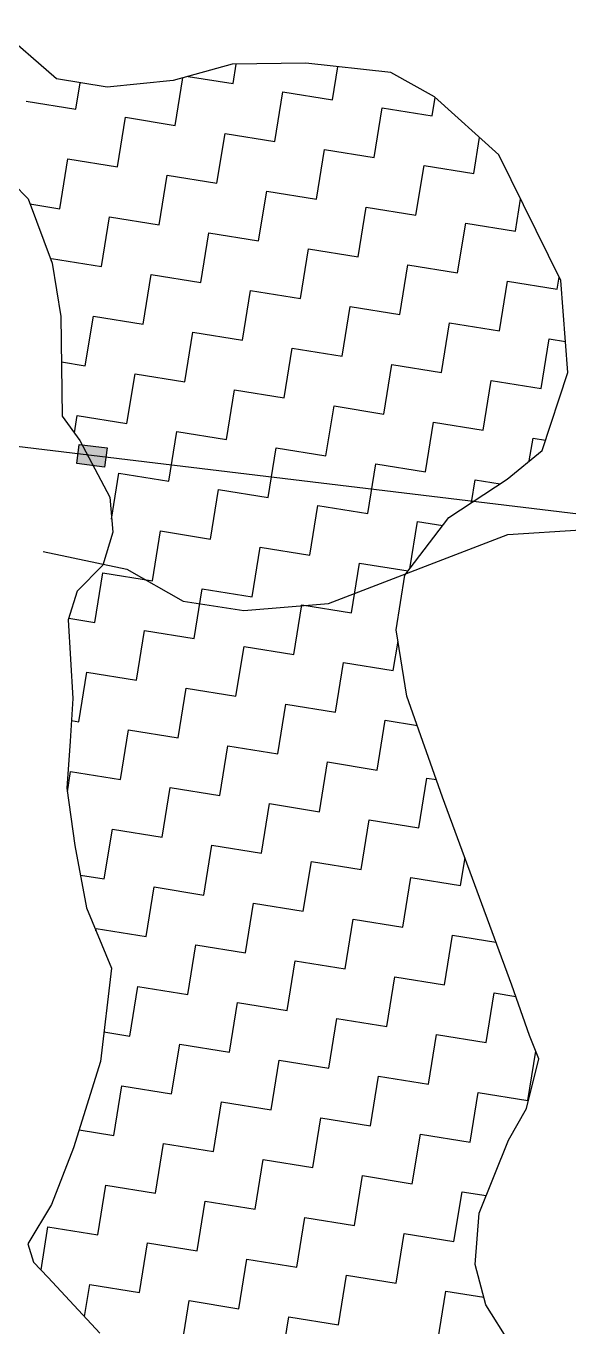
# Model space of a CAD drawing. Header units: metres. Extents: x 318079 to 324759, y 1863980 to 1868406.
# Drawn here: x 319843.2 to 319986.2, y 1866842.6 to 1867185.6 of the extents above; entities that cross this region are included whole.
import ezdxf

# ---------------------------------------------------------------- set-up
doc = ezdxf.new("R2010")
doc.units = ezdxf.units.M
for name, color, linetype in [('LINE_WATER', 4, 'Continuous'), ('POLY_HATCH', 12, 'Continuous'), ('POLY_PARCEL', 6, 'Continuous')]:
    doc.layers.add(name, color=color, linetype=linetype)

msp = doc.modelspace()

# ---------------------------------------------------------------- hatches: boundary and pattern name
msp.add_hatch(color=256).paths.add_polyline_path([(319863.89, 1867069.31), (319864.54, 1867074.38), (319857.21, 1867075.31), (319856.56, 1867070.24)])

# ---------------------------------------------------------------- linework, layer by layer
msp.add_lwpolyline([(319857.21, 1867075.31), (319864.54, 1867074.38), (319863.89, 1867069.31), (319856.56, 1867070.24)], close=True)
at = {"layer": 'LINE_WATER'}
for p, q in [((319922.92, 1867033.4), (319970.15, 1867051.54)), ((319970.15, 1867051.54), (319989.39, 1867052.76)), ((319847.7, 1867047.09), (319869.72, 1867042.39)), ((319869.72, 1867042.39), (319884.56, 1867033.97)), ((319884.56, 1867033.97), (319900.57, 1867031.56)), ((319900.57, 1867031.56), (319922.92, 1867033.4))]:
    msp.add_line(p, q, dxfattribs=at)
at = {"layer": 'POLY_HATCH'}
for p, q in [((319851.2, 1867171.66), (319835.21, 1867185.63)), ((319897.46, 1867175.56), (319881.94, 1867171.24)), ((319916.9, 1867175.83), (319897.46, 1867175.56)), ((319939.31, 1867173.35), (319916.9, 1867175.83)), ((319864.54, 1867169.5), (319851.2, 1867171.66)), ((319950.82, 1867166.93), (319939.31, 1867173.35)), ((319881.94, 1867171.24), (319864.54, 1867169.5)), ((319967.75, 1867151.67), (319950.82, 1867166.93)), ((319984.1, 1867118.49), (319967.75, 1867151.67)), ((319839.82, 1867144.09), (319843.73, 1867140.04)), ((319843.73, 1867140.04), (319850.11, 1867123.07)), ((319850.11, 1867123.07), (319852.4, 1867109.04)), ((319985.89, 1867094.29), (319984.1, 1867118.49)), ((319852.4, 1867109.04), (319852.72, 1867082.8)), ((319979.15, 1867073.74), (319985.89, 1867094.29)), ((319852.72, 1867082.8), (319857.38, 1867076.35)), ((319857.38, 1867076.35), (319865.23, 1867061.41)), ((319969.93, 1867066.13), (319979.15, 1867073.74)), ((319954.62, 1867056.08), (319969.93, 1867066.13)), ((319865.23, 1867061.41), (319866.02, 1867052.18)), ((319943.03, 1867040.87), (319954.62, 1867056.08)), ((319866.02, 1867052.18), (319863.47, 1867043.48)), ((319863.47, 1867043.48), (319856.65, 1867036.61)), ((319940.7, 1867026.45), (319943.03, 1867040.87)), ((319856.65, 1867036.61), (319854.29, 1867029.02)), ((319854.29, 1867029.02), (319855.5, 1867008.33)), ((319943.56, 1867008.9), (319940.7, 1867026.45)), ((319855.5, 1867008.33), (319854.82, 1866997.06)), ((319952.95, 1866982.33), (319943.56, 1867008.9)), ((319854.82, 1866997.06), (319853.96, 1866984.67)), ((319853.96, 1866984.67), (319856.07, 1866969.53)), ((319971.16, 1866932.7), (319952.95, 1866982.33)), ((319856.07, 1866969.53), (319859.11, 1866953.09)), ((319859.11, 1866953.09), (319865.67, 1866937.23)), ((319865.67, 1866937.23), (319862.84, 1866912.64)), ((319975.86, 1866919.42), (319971.16, 1866932.7)), ((319978.3, 1866913.33), (319975.86, 1866919.42)), ((319862.84, 1866912.64), (319855.73, 1866889.87)), ((319975.03, 1866900.19), (319978.3, 1866913.33)), ((319970.26, 1866891.86), (319975.03, 1866900.19)), ((319962.58, 1866872.6), (319970.26, 1866891.86)), ((319855.73, 1866889.87), (319849.89, 1866874.88)), ((319849.89, 1866874.88), (319843.64, 1866864.5)), ((319961.54, 1866859.11), (319962.58, 1866872.6)), ((319843.64, 1866864.5), (319845.15, 1866859.7)), ((319845.15, 1866859.7), (319849.06, 1866855.65)), ((319964.37, 1866848.4), (319961.54, 1866859.11)), ((319849.06, 1866855.65), (319862.65, 1866840.93)), ((319970.72, 1866838.26), (319964.37, 1866848.4))]:
    msp.add_line(p, q, dxfattribs=at)
at = {"layer": 'POLY_HATCH', "linetype": 'Continuous'}
for p, q in [((319897.74, 1867170.43), (319898.57, 1867175.58)), ((319897.74, 1867170.43), (319898.57, 1867175.58)), ((319882.51, 1867159.44), (319884.54, 1867171.96)), ((319882.51, 1867159.44), (319884.54, 1867171.96)), ((319885.9, 1867172.34), (319897.74, 1867170.43)), ((319885.9, 1867172.34), (319897.74, 1867170.43)), ((319923.95, 1867166.19), (319925.36, 1867174.89)), ((319923.95, 1867166.19), (319925.36, 1867174.89)), ((319856.3, 1867163.68), (319857.43, 1867170.65)), ((319856.3, 1867163.68), (319857.43, 1867170.65)), ((319908.72, 1867155.2), (319910.84, 1867168.31)), ((319908.72, 1867155.2), (319910.84, 1867168.31)), ((319910.84, 1867168.31), (319923.95, 1867166.19)), ((319910.84, 1867168.31), (319923.95, 1867166.19)), ((319843.2, 1867165.8), (319856.3, 1867163.68)), ((319843.2, 1867165.8), (319856.3, 1867163.68)), ((319950.16, 1867161.95), (319950.95, 1867166.82)), ((319950.16, 1867161.95), (319950.95, 1867166.82)), ((319867.29, 1867148.46), (319869.41, 1867161.56)), ((319867.29, 1867148.46), (319869.41, 1867161.56)), ((319869.41, 1867161.56), (319882.51, 1867159.44)), ((319869.41, 1867161.56), (319882.51, 1867159.44)), ((319934.93, 1867150.96), (319937.05, 1867164.07)), ((319934.93, 1867150.96), (319937.05, 1867164.07)), ((319937.05, 1867164.07), (319950.16, 1867161.95)), ((319937.05, 1867164.07), (319950.16, 1867161.95)), ((319893.5, 1867144.22), (319895.62, 1867157.32)), ((319893.5, 1867144.22), (319895.62, 1867157.32)), ((319895.62, 1867157.32), (319908.72, 1867155.2)), ((319895.62, 1867157.32), (319908.72, 1867155.2)), ((319961.14, 1867146.72), (319962.68, 1867156.23)), ((319961.14, 1867146.72), (319962.68, 1867156.23)), ((319919.71, 1867139.98), (319921.83, 1867153.08)), ((319919.71, 1867139.98), (319921.83, 1867153.08)), ((319921.83, 1867153.08), (319934.93, 1867150.96)), ((319921.83, 1867153.08), (319934.93, 1867150.96)), ((319852.06, 1867137.47), (319854.18, 1867150.58)), ((319852.06, 1867137.47), (319854.18, 1867150.58)), ((319854.18, 1867150.58), (319867.29, 1867148.46)), ((319854.18, 1867150.58), (319867.29, 1867148.46)), ((319945.92, 1867135.74), (319948.04, 1867148.84)), ((319945.92, 1867135.74), (319948.04, 1867148.84)), ((319948.04, 1867148.84), (319961.14, 1867146.72)), ((319948.04, 1867148.84), (319961.14, 1867146.72)), ((319878.27, 1867133.23), (319880.39, 1867146.34)), ((319878.27, 1867133.23), (319880.39, 1867146.34)), ((319880.39, 1867146.34), (319893.5, 1867144.22)), ((319880.39, 1867146.34), (319893.5, 1867144.22)), ((319904.48, 1867128.99), (319906.6, 1867142.1)), ((319904.48, 1867128.99), (319906.6, 1867142.1)), ((319906.6, 1867142.1), (319919.71, 1867139.98)), ((319906.6, 1867142.1), (319919.71, 1867139.98)), ((319844.22, 1867138.74), (319852.06, 1867137.47)), ((319844.22, 1867138.74), (319852.06, 1867137.47)), ((319930.69, 1867124.75), (319932.81, 1867137.86)), ((319930.69, 1867124.75), (319932.81, 1867137.86)), ((319932.81, 1867137.86), (319945.92, 1867135.74)), ((319932.81, 1867137.86), (319945.92, 1867135.74)), ((319972.13, 1867131.5), (319973.5, 1867139.99)), ((319972.13, 1867131.5), (319973.5, 1867139.99)), ((319863.05, 1867122.24), (319865.17, 1867135.35)), ((319863.05, 1867122.24), (319865.17, 1867135.35)), ((319865.17, 1867135.35), (319878.27, 1867133.23)), ((319865.17, 1867135.35), (319878.27, 1867133.23)), ((319889.26, 1867118.01), (319891.38, 1867131.11)), ((319889.26, 1867118.01), (319891.38, 1867131.11)), ((319891.38, 1867131.11), (319904.48, 1867128.99)), ((319891.38, 1867131.11), (319904.48, 1867128.99)), ((319956.9, 1867120.51), (319959.02, 1867133.62)), ((319956.9, 1867120.51), (319959.02, 1867133.62)), ((319959.02, 1867133.62), (319972.13, 1867131.5)), ((319959.02, 1867133.62), (319972.13, 1867131.5)), ((319849.85, 1867123.77), (319849.94, 1867124.36)), ((319849.85, 1867123.77), (319849.94, 1867124.36)), ((319849.94, 1867124.36), (319863.05, 1867122.24)), ((319849.94, 1867124.36), (319863.05, 1867122.24)), ((319915.47, 1867113.77), (319917.59, 1867126.87)), ((319915.47, 1867113.77), (319917.59, 1867126.87)), ((319917.59, 1867126.87), (319930.69, 1867124.75)), ((319917.59, 1867126.87), (319930.69, 1867124.75)), ((319874.03, 1867107.02), (319876.15, 1867120.12)), ((319874.03, 1867107.02), (319876.15, 1867120.12)), ((319876.15, 1867120.12), (319889.26, 1867118.01)), ((319876.15, 1867120.12), (319889.26, 1867118.01)), ((319941.68, 1867109.53), (319943.8, 1867122.63)), ((319941.68, 1867109.53), (319943.8, 1867122.63)), ((319943.8, 1867122.63), (319956.9, 1867120.51)), ((319943.8, 1867122.63), (319956.9, 1867120.51)), ((319967.89, 1867105.29), (319970.01, 1867118.39)), ((319967.89, 1867105.29), (319970.01, 1867118.39)), ((319970.01, 1867118.39), (319983.11, 1867116.27)), ((319970.01, 1867118.39), (319983.11, 1867116.27)), ((319983.11, 1867116.27), (319983.63, 1867119.45)), ((319983.11, 1867116.27), (319983.63, 1867119.45)), ((319900.24, 1867102.78), (319902.36, 1867115.89)), ((319900.24, 1867102.78), (319902.36, 1867115.89)), ((319902.36, 1867115.89), (319915.47, 1867113.77)), ((319902.36, 1867115.89), (319915.47, 1867113.77)), ((319926.45, 1867098.54), (319928.57, 1867111.65)), ((319926.45, 1867098.54), (319928.57, 1867111.65)), ((319928.57, 1867111.65), (319941.68, 1867109.53)), ((319928.57, 1867111.65), (319941.68, 1867109.53)), ((319858.81, 1867096.03), (319860.93, 1867109.14)), ((319858.81, 1867096.03), (319860.93, 1867109.14)), ((319860.93, 1867109.14), (319874.03, 1867107.02)), ((319860.93, 1867109.14), (319874.03, 1867107.02)), ((319952.66, 1867094.3), (319954.78, 1867107.41)), ((319952.66, 1867094.3), (319954.78, 1867107.41)), ((319954.78, 1867107.41), (319967.89, 1867105.29)), ((319954.78, 1867107.41), (319967.89, 1867105.29)), ((319885.02, 1867091.79), (319887.14, 1867104.9)), ((319885.02, 1867091.79), (319887.14, 1867104.9)), ((319887.14, 1867104.9), (319900.24, 1867102.78)), ((319887.14, 1867104.9), (319900.24, 1867102.78)), ((319978.88, 1867090.06), (319981, 1867103.17)), ((319978.88, 1867090.06), (319981, 1867103.17)), ((319981, 1867103.17), (319985.29, 1867102.47)), ((319981, 1867103.17), (319985.29, 1867102.47)), ((319911.23, 1867087.55), (319913.35, 1867100.66)), ((319911.23, 1867087.55), (319913.35, 1867100.66)), ((319913.35, 1867100.66), (319926.45, 1867098.54)), ((319913.35, 1867100.66), (319926.45, 1867098.54)), ((319852.54, 1867097.05), (319858.81, 1867096.03)), ((319852.54, 1867097.05), (319858.81, 1867096.03)), ((319937.44, 1867083.32), (319939.56, 1867096.42)), ((319937.44, 1867083.32), (319939.56, 1867096.42)), ((319939.56, 1867096.42), (319952.66, 1867094.3)), ((319939.56, 1867096.42), (319952.66, 1867094.3)), ((319869.79, 1867080.81), (319871.91, 1867093.91)), ((319869.79, 1867080.81), (319871.91, 1867093.91)), ((319871.91, 1867093.91), (319885.02, 1867091.79)), ((319871.91, 1867093.91), (319885.02, 1867091.79)), ((319896, 1867076.57), (319898.12, 1867089.67)), ((319896, 1867076.57), (319898.12, 1867089.67)), ((319898.12, 1867089.67), (319911.23, 1867087.55)), ((319898.12, 1867089.67), (319911.23, 1867087.55)), ((319963.65, 1867079.08), (319965.77, 1867092.18)), ((319963.65, 1867079.08), (319965.77, 1867092.18)), ((319965.77, 1867092.18), (319978.88, 1867090.06)), ((319965.77, 1867092.18), (319978.88, 1867090.06)), ((319855.94, 1867078.33), (319856.69, 1867082.93)), ((319855.94, 1867078.33), (319856.69, 1867082.93)), ((319856.69, 1867082.93), (319869.79, 1867080.81)), ((319856.69, 1867082.93), (319869.79, 1867080.81)), ((319922.21, 1867072.33), (319924.33, 1867085.44)), ((319922.21, 1867072.33), (319924.33, 1867085.44)), ((319924.33, 1867085.44), (319937.44, 1867083.32)), ((319924.33, 1867085.44), (319937.44, 1867083.32)), ((319948.43, 1867068.09), (319950.54, 1867081.2)), ((319948.43, 1867068.09), (319950.54, 1867081.2)), ((319950.54, 1867081.2), (319963.65, 1867079.08)), ((319950.54, 1867081.2), (319963.65, 1867079.08)), ((319880.78, 1867065.58), (319882.9, 1867078.69)), ((319880.78, 1867065.58), (319882.9, 1867078.69)), ((319882.9, 1867078.69), (319896, 1867076.57)), ((319882.9, 1867078.69), (319896, 1867076.57)), ((319975.79, 1867070.97), (319976.76, 1867076.96)), ((319975.79, 1867070.97), (319976.76, 1867076.96)), ((319976.76, 1867076.96), (319980.03, 1867076.43)), ((319976.76, 1867076.96), (319980.03, 1867076.43)), ((319906.99, 1867061.34), (319909.11, 1867074.45)), ((319906.99, 1867061.34), (319909.11, 1867074.45)), ((319909.11, 1867074.45), (319922.21, 1867072.33)), ((319909.11, 1867074.45), (319922.21, 1867072.33)), ((319933.2, 1867057.1), (319935.32, 1867070.21)), ((319933.2, 1867057.1), (319935.32, 1867070.21)), ((319935.32, 1867070.21), (319948.43, 1867068.09)), ((319935.32, 1867070.21), (319948.43, 1867068.09)), ((319865.72, 1867055.64), (319867.67, 1867067.7)), ((319865.72, 1867055.64), (319867.67, 1867067.7)), ((319867.67, 1867067.7), (319880.78, 1867065.58)), ((319867.67, 1867067.7), (319880.78, 1867065.58)), ((319960.56, 1867059.98), (319961.53, 1867065.97)), ((319960.56, 1867059.98), (319961.53, 1867065.97)), ((319961.53, 1867065.97), (319968.08, 1867064.91)), ((319961.53, 1867065.97), (319968.08, 1867064.91)), ((319891.76, 1867050.36), (319893.88, 1867063.46)), ((319891.76, 1867050.36), (319893.88, 1867063.46)), ((319893.88, 1867063.46), (319906.99, 1867061.34)), ((319893.88, 1867063.46), (319906.99, 1867061.34)), ((319917.97, 1867046.12), (319920.09, 1867059.22)), ((319917.97, 1867046.12), (319920.09, 1867059.22)), ((319920.09, 1867059.22), (319933.2, 1867057.1)), ((319920.09, 1867059.22), (319933.2, 1867057.1)), ((319944.29, 1867042.52), (319946.31, 1867054.98)), ((319944.29, 1867042.52), (319946.31, 1867054.98)), ((319946.31, 1867054.98), (319952.96, 1867053.91)), ((319946.31, 1867054.98), (319952.96, 1867053.91)), ((319876.54, 1867039.37), (319878.66, 1867052.48)), ((319876.54, 1867039.37), (319878.66, 1867052.48)), ((319878.66, 1867052.48), (319891.76, 1867050.36)), ((319878.66, 1867052.48), (319891.76, 1867050.36)), ((319902.75, 1867035.13), (319904.87, 1867048.24)), ((319902.75, 1867035.13), (319904.87, 1867048.24)), ((319904.87, 1867048.24), (319917.97, 1867046.12)), ((319904.87, 1867048.24), (319917.97, 1867046.12)), ((319861.31, 1867028.39), (319863.43, 1867041.49)), ((319861.31, 1867028.39), (319863.43, 1867041.49)), ((319863.43, 1867041.49), (319876.54, 1867039.37)), ((319863.43, 1867041.49), (319876.54, 1867039.37)), ((319928.96, 1867030.89), (319931.08, 1867044)), ((319928.96, 1867030.89), (319931.08, 1867044)), ((319931.08, 1867044), (319943.84, 1867041.94)), ((319931.08, 1867044), (319943.84, 1867041.94)), ((319887.52, 1867024.15), (319889.64, 1867037.25)), ((319887.52, 1867024.15), (319889.64, 1867037.25)), ((319889.64, 1867037.25), (319902.75, 1867035.13)), ((319889.64, 1867037.25), (319902.75, 1867035.13)), ((319913.74, 1867019.91), (319915.86, 1867033.01)), ((319913.74, 1867019.91), (319915.86, 1867033.01)), ((319915.86, 1867033.01), (319928.96, 1867030.89)), ((319915.86, 1867033.01), (319928.96, 1867030.89)), ((319854.43, 1867029.5), (319861.31, 1867028.39)), ((319854.43, 1867029.5), (319861.31, 1867028.39)), ((319872.3, 1867013.16), (319874.42, 1867026.27)), ((319872.3, 1867013.16), (319874.42, 1867026.27)), ((319874.42, 1867026.27), (319887.52, 1867024.15)), ((319874.42, 1867026.27), (319887.52, 1867024.15)), ((319898.51, 1867008.92), (319900.63, 1867022.03)), ((319898.51, 1867008.92), (319900.63, 1867022.03)), ((319900.63, 1867022.03), (319913.74, 1867019.91)), ((319900.63, 1867022.03), (319913.74, 1867019.91)), ((319939.95, 1867015.67), (319941.2, 1867023.4)), ((319939.95, 1867015.67), (319941.2, 1867023.4)), ((319924.72, 1867004.68), (319926.84, 1867017.79)), ((319924.72, 1867004.68), (319926.84, 1867017.79)), ((319926.84, 1867017.79), (319939.95, 1867015.67)), ((319926.84, 1867017.79), (319939.95, 1867015.67)), ((319857.07, 1867002.18), (319859.19, 1867015.28)), ((319857.07, 1867002.18), (319859.19, 1867015.28)), ((319859.19, 1867015.28), (319872.3, 1867013.16)), ((319859.19, 1867015.28), (319872.3, 1867013.16)), ((319883.28, 1866997.94), (319885.4, 1867011.04)), ((319883.28, 1866997.94), (319885.4, 1867011.04)), ((319885.4, 1867011.04), (319898.51, 1867008.92)), ((319885.4, 1867011.04), (319898.51, 1867008.92)), ((319909.5, 1866993.7), (319911.62, 1867006.8)), ((319909.5, 1866993.7), (319911.62, 1867006.8)), ((319911.62, 1867006.8), (319924.72, 1867004.68)), ((319911.62, 1867006.8), (319924.72, 1867004.68)), ((319855.15, 1867002.49), (319857.07, 1867002.18)), ((319855.15, 1867002.49), (319857.07, 1867002.18)), ((319868.06, 1866986.95), (319870.18, 1867000.06)), ((319868.06, 1866986.95), (319870.18, 1867000.06)), ((319870.18, 1867000.06), (319883.28, 1866997.94)), ((319870.18, 1867000.06), (319883.28, 1866997.94)), ((319935.71, 1866989.46), (319937.83, 1867002.56)), ((319935.71, 1866989.46), (319937.83, 1867002.56)), ((319937.83, 1867002.56), (319946.29, 1867001.19)), ((319937.83, 1867002.56), (319946.29, 1867001.19)), ((319894.27, 1866982.71), (319896.39, 1866995.82)), ((319894.27, 1866982.71), (319896.39, 1866995.82)), ((319896.39, 1866995.82), (319909.5, 1866993.7)), ((319896.39, 1866995.82), (319909.5, 1866993.7)), ((319920.48, 1866978.47), (319922.6, 1866991.58)), ((319920.48, 1866978.47), (319922.6, 1866991.58)), ((319922.6, 1866991.58), (319935.71, 1866989.46)), ((319922.6, 1866991.58), (319935.71, 1866989.46)), ((319854.09, 1866983.72), (319854.95, 1866989.07)), ((319854.09, 1866983.72), (319854.95, 1866989.07)), ((319854.95, 1866989.07), (319868.06, 1866986.95)), ((319854.95, 1866989.07), (319868.06, 1866986.95)), ((319946.69, 1866974.23), (319948.81, 1866987.34)), ((319946.69, 1866974.23), (319948.81, 1866987.34)), ((319948.81, 1866987.34), (319951.33, 1866986.93)), ((319948.81, 1866987.34), (319951.33, 1866986.93)), ((319879.05, 1866971.73), (319881.17, 1866984.83)), ((319879.05, 1866971.73), (319881.17, 1866984.83)), ((319881.17, 1866984.83), (319894.27, 1866982.71)), ((319881.17, 1866984.83), (319894.27, 1866982.71)), ((319905.26, 1866967.49), (319907.38, 1866980.59)), ((319905.26, 1866967.49), (319907.38, 1866980.59)), ((319907.38, 1866980.59), (319920.48, 1866978.47)), ((319907.38, 1866980.59), (319920.48, 1866978.47)), ((319931.47, 1866963.25), (319933.59, 1866976.35)), ((319931.47, 1866963.25), (319933.59, 1866976.35)), ((319933.59, 1866976.35), (319946.69, 1866974.23)), ((319933.59, 1866976.35), (319946.69, 1866974.23)), ((319863.82, 1866960.74), (319865.94, 1866973.85)), ((319863.82, 1866960.74), (319865.94, 1866973.85)), ((319865.94, 1866973.85), (319879.05, 1866971.73)), ((319865.94, 1866973.85), (319879.05, 1866971.73)), ((319890.03, 1866956.5), (319892.15, 1866969.61)), ((319890.03, 1866956.5), (319892.15, 1866969.61)), ((319892.15, 1866969.61), (319905.26, 1866967.49)), ((319892.15, 1866969.61), (319905.26, 1866967.49)), ((319957.68, 1866959.01), (319958.85, 1866966.26)), ((319957.68, 1866959.01), (319958.85, 1866966.26)), ((319916.24, 1866952.26), (319918.36, 1866965.37)), ((319916.24, 1866952.26), (319918.36, 1866965.37)), ((319918.36, 1866965.37), (319931.47, 1866963.25)), ((319918.36, 1866965.37), (319931.47, 1866963.25)), ((319857.51, 1866961.76), (319863.82, 1866960.74)), ((319857.51, 1866961.76), (319863.82, 1866960.74)), ((319942.45, 1866948.02), (319944.57, 1866961.13)), ((319942.45, 1866948.02), (319944.57, 1866961.13)), ((319944.57, 1866961.13), (319957.68, 1866959.01)), ((319944.57, 1866961.13), (319957.68, 1866959.01)), ((319874.81, 1866945.52), (319876.93, 1866958.62)), ((319874.81, 1866945.52), (319876.93, 1866958.62)), ((319876.93, 1866958.62), (319890.03, 1866956.5)), ((319876.93, 1866958.62), (319890.03, 1866956.5)), ((319901.02, 1866941.28), (319903.14, 1866954.38)), ((319901.02, 1866941.28), (319903.14, 1866954.38)), ((319903.14, 1866954.38), (319916.24, 1866952.26)), ((319903.14, 1866954.38), (319916.24, 1866952.26)), ((319927.23, 1866937.04), (319929.35, 1866950.14)), ((319927.23, 1866937.04), (319929.35, 1866950.14)), ((319929.35, 1866950.14), (319942.45, 1866948.02)), ((319929.35, 1866950.14), (319942.45, 1866948.02)), ((319861.61, 1866947.06), (319861.7, 1866947.64)), ((319861.61, 1866947.06), (319861.7, 1866947.64)), ((319861.7, 1866947.64), (319874.81, 1866945.52)), ((319861.7, 1866947.64), (319874.81, 1866945.52)), ((319953.44, 1866932.8), (319955.56, 1866945.9)), ((319953.44, 1866932.8), (319955.56, 1866945.9)), ((319955.56, 1866945.9), (319967, 1866944.05)), ((319955.56, 1866945.9), (319967, 1866944.05)), ((319885.79, 1866930.29), (319887.91, 1866943.4)), ((319885.79, 1866930.29), (319887.91, 1866943.4)), ((319887.91, 1866943.4), (319901.02, 1866941.28)), ((319887.91, 1866943.4), (319901.02, 1866941.28)), ((319912, 1866926.05), (319914.12, 1866939.16)), ((319912, 1866926.05), (319914.12, 1866939.16)), ((319914.12, 1866939.16), (319927.23, 1866937.04)), ((319914.12, 1866939.16), (319927.23, 1866937.04)), ((319938.21, 1866921.81), (319940.33, 1866934.92)), ((319938.21, 1866921.81), (319940.33, 1866934.92)), ((319940.33, 1866934.92), (319953.44, 1866932.8)), ((319940.33, 1866934.92), (319953.44, 1866932.8)), ((319870.57, 1866919.31), (319872.69, 1866932.41)), ((319870.57, 1866919.31), (319872.69, 1866932.41)), ((319872.69, 1866932.41), (319885.79, 1866930.29)), ((319872.69, 1866932.41), (319885.79, 1866930.29)), ((319896.78, 1866915.07), (319898.9, 1866928.17)), ((319896.78, 1866915.07), (319898.9, 1866928.17)), ((319898.9, 1866928.17), (319912, 1866926.05)), ((319898.9, 1866928.17), (319912, 1866926.05)), ((319964.42, 1866917.57), (319966.54, 1866930.68)), ((319964.42, 1866917.57), (319966.54, 1866930.68)), ((319966.54, 1866930.68), (319972.2, 1866929.76)), ((319966.54, 1866930.68), (319972.2, 1866929.76)), ((319922.99, 1866910.83), (319925.11, 1866923.93)), ((319922.99, 1866910.83), (319925.11, 1866923.93)), ((319925.11, 1866923.93), (319938.21, 1866921.81)), ((319925.11, 1866923.93), (319938.21, 1866921.81)), ((319863.73, 1866920.41), (319870.57, 1866919.31)), ((319863.73, 1866920.41), (319870.57, 1866919.31)), ((319949.2, 1866906.59), (319951.32, 1866919.69)), ((319949.2, 1866906.59), (319951.32, 1866919.69)), ((319951.32, 1866919.69), (319964.42, 1866917.57)), ((319951.32, 1866919.69), (319964.42, 1866917.57)), ((319881.55, 1866904.08), (319883.67, 1866917.19)), ((319881.55, 1866904.08), (319883.67, 1866917.19)), ((319883.67, 1866917.19), (319896.78, 1866915.07)), ((319883.67, 1866917.19), (319896.78, 1866915.07)), ((319975.41, 1866902.35), (319977.5, 1866915.31)), ((319975.41, 1866902.35), (319977.5, 1866915.31)), ((319907.76, 1866899.84), (319909.88, 1866912.95)), ((319907.76, 1866899.84), (319909.88, 1866912.95)), ((319909.88, 1866912.95), (319922.99, 1866910.83)), ((319909.88, 1866912.95), (319922.99, 1866910.83)), ((319933.97, 1866895.6), (319936.09, 1866908.71)), ((319933.97, 1866895.6), (319936.09, 1866908.71)), ((319936.09, 1866908.71), (319949.2, 1866906.59)), ((319936.09, 1866908.71), (319949.2, 1866906.59)), ((319866.33, 1866893.09), (319868.45, 1866906.2)), ((319866.33, 1866893.09), (319868.45, 1866906.2)), ((319868.45, 1866906.2), (319881.55, 1866904.08)), ((319868.45, 1866906.2), (319881.55, 1866904.08)), ((319960.18, 1866891.36), (319962.3, 1866904.47)), ((319960.18, 1866891.36), (319962.3, 1866904.47)), ((319962.3, 1866904.47), (319975.41, 1866902.35)), ((319962.3, 1866904.47), (319975.41, 1866902.35)), ((319892.54, 1866888.86), (319894.66, 1866901.96)), ((319892.54, 1866888.86), (319894.66, 1866901.96)), ((319894.66, 1866901.96), (319907.76, 1866899.84)), ((319894.66, 1866901.96), (319907.76, 1866899.84)), ((319918.75, 1866884.62), (319920.87, 1866897.72)), ((319918.75, 1866884.62), (319920.87, 1866897.72)), ((319920.87, 1866897.72), (319933.97, 1866895.6)), ((319920.87, 1866897.72), (319933.97, 1866895.6)), ((319857.2, 1866894.57), (319866.33, 1866893.09)), ((319857.2, 1866894.57), (319866.33, 1866893.09)), ((319877.31, 1866877.87), (319879.43, 1866890.98)), ((319877.31, 1866877.87), (319879.43, 1866890.98)), ((319879.43, 1866890.98), (319892.54, 1866888.86)), ((319879.43, 1866890.98), (319892.54, 1866888.86)), ((319944.96, 1866880.38), (319947.08, 1866893.48)), ((319944.96, 1866880.38), (319947.08, 1866893.48)), ((319947.08, 1866893.48), (319960.18, 1866891.36)), ((319947.08, 1866893.48), (319960.18, 1866891.36)), ((319903.52, 1866873.63), (319905.64, 1866886.74)), ((319903.52, 1866873.63), (319905.64, 1866886.74)), ((319905.64, 1866886.74), (319918.75, 1866884.62)), ((319905.64, 1866886.74), (319918.75, 1866884.62)), ((319862.09, 1866866.88), (319864.21, 1866879.99)), ((319862.09, 1866866.88), (319864.21, 1866879.99)), ((319864.21, 1866879.99), (319877.31, 1866877.87)), ((319864.21, 1866879.99), (319877.31, 1866877.87)), ((319929.73, 1866869.39), (319931.85, 1866882.5)), ((319929.73, 1866869.39), (319931.85, 1866882.5)), ((319931.85, 1866882.5), (319944.96, 1866880.38)), ((319931.85, 1866882.5), (319944.96, 1866880.38)), ((319955.94, 1866865.15), (319958.06, 1866878.26)), ((319955.94, 1866865.15), (319958.06, 1866878.26)), ((319958.06, 1866878.26), (319964.43, 1866877.23)), ((319958.06, 1866878.26), (319964.43, 1866877.23)), ((319888.3, 1866862.64), (319890.42, 1866875.75)), ((319888.3, 1866862.64), (319890.42, 1866875.75)), ((319890.42, 1866875.75), (319903.52, 1866873.63)), ((319890.42, 1866875.75), (319903.52, 1866873.63)), ((319914.51, 1866858.41), (319916.63, 1866871.51)), ((319914.51, 1866858.41), (319916.63, 1866871.51)), ((319916.63, 1866871.51), (319929.73, 1866869.39)), ((319916.63, 1866871.51), (319929.73, 1866869.39)), ((319847.14, 1866857.64), (319848.98, 1866869)), ((319847.14, 1866857.64), (319848.98, 1866869)), ((319848.98, 1866869), (319862.09, 1866866.88)), ((319848.98, 1866869), (319862.09, 1866866.88)), ((319940.72, 1866854.17), (319942.84, 1866867.27)), ((319940.72, 1866854.17), (319942.84, 1866867.27)), ((319942.84, 1866867.27), (319955.94, 1866865.15)), ((319942.84, 1866867.27), (319955.94, 1866865.15)), ((319873.07, 1866851.66), (319875.19, 1866864.76)), ((319873.07, 1866851.66), (319875.19, 1866864.76)), ((319875.19, 1866864.76), (319888.3, 1866862.64)), ((319875.19, 1866864.76), (319888.3, 1866862.64)), ((319899.28, 1866847.42), (319901.4, 1866860.52)), ((319899.28, 1866847.42), (319901.4, 1866860.52)), ((319901.4, 1866860.52), (319914.51, 1866858.41)), ((319901.4, 1866860.52), (319914.51, 1866858.41)), ((319925.49, 1866843.18), (319927.61, 1866856.29)), ((319925.49, 1866843.18), (319927.61, 1866856.29)), ((319927.61, 1866856.29), (319940.72, 1866854.17)), ((319927.61, 1866856.29), (319940.72, 1866854.17)), ((319858.6, 1866845.32), (319859.97, 1866853.78)), ((319858.6, 1866845.32), (319859.97, 1866853.78)), ((319859.97, 1866853.78), (319873.07, 1866851.66)), ((319859.97, 1866853.78), (319873.07, 1866851.66)), ((319884.06, 1866836.43), (319886.18, 1866849.54)), ((319884.06, 1866836.43), (319886.18, 1866849.54)), ((319886.18, 1866849.54), (319899.28, 1866847.42)), ((319886.18, 1866849.54), (319899.28, 1866847.42)), ((319951.7, 1866838.94), (319953.82, 1866852.05)), ((319951.7, 1866838.94), (319953.82, 1866852.05)), ((319953.82, 1866852.05), (319963.84, 1866850.43)), ((319953.82, 1866852.05), (319963.84, 1866850.43)), ((319910.27, 1866832.19), (319912.39, 1866845.3)), ((319910.27, 1866832.19), (319912.39, 1866845.3)), ((319912.39, 1866845.3), (319925.49, 1866843.18)), ((319912.39, 1866845.3), (319925.49, 1866843.18))]:
    msp.add_line(p, q, dxfattribs=at)
at = {"layer": 'POLY_PARCEL'}
msp.add_line((319832.45, 1867075.89), (320081.43, 1867045.76), dxfattribs=at)

doc.saveas('drawing.dxf')
